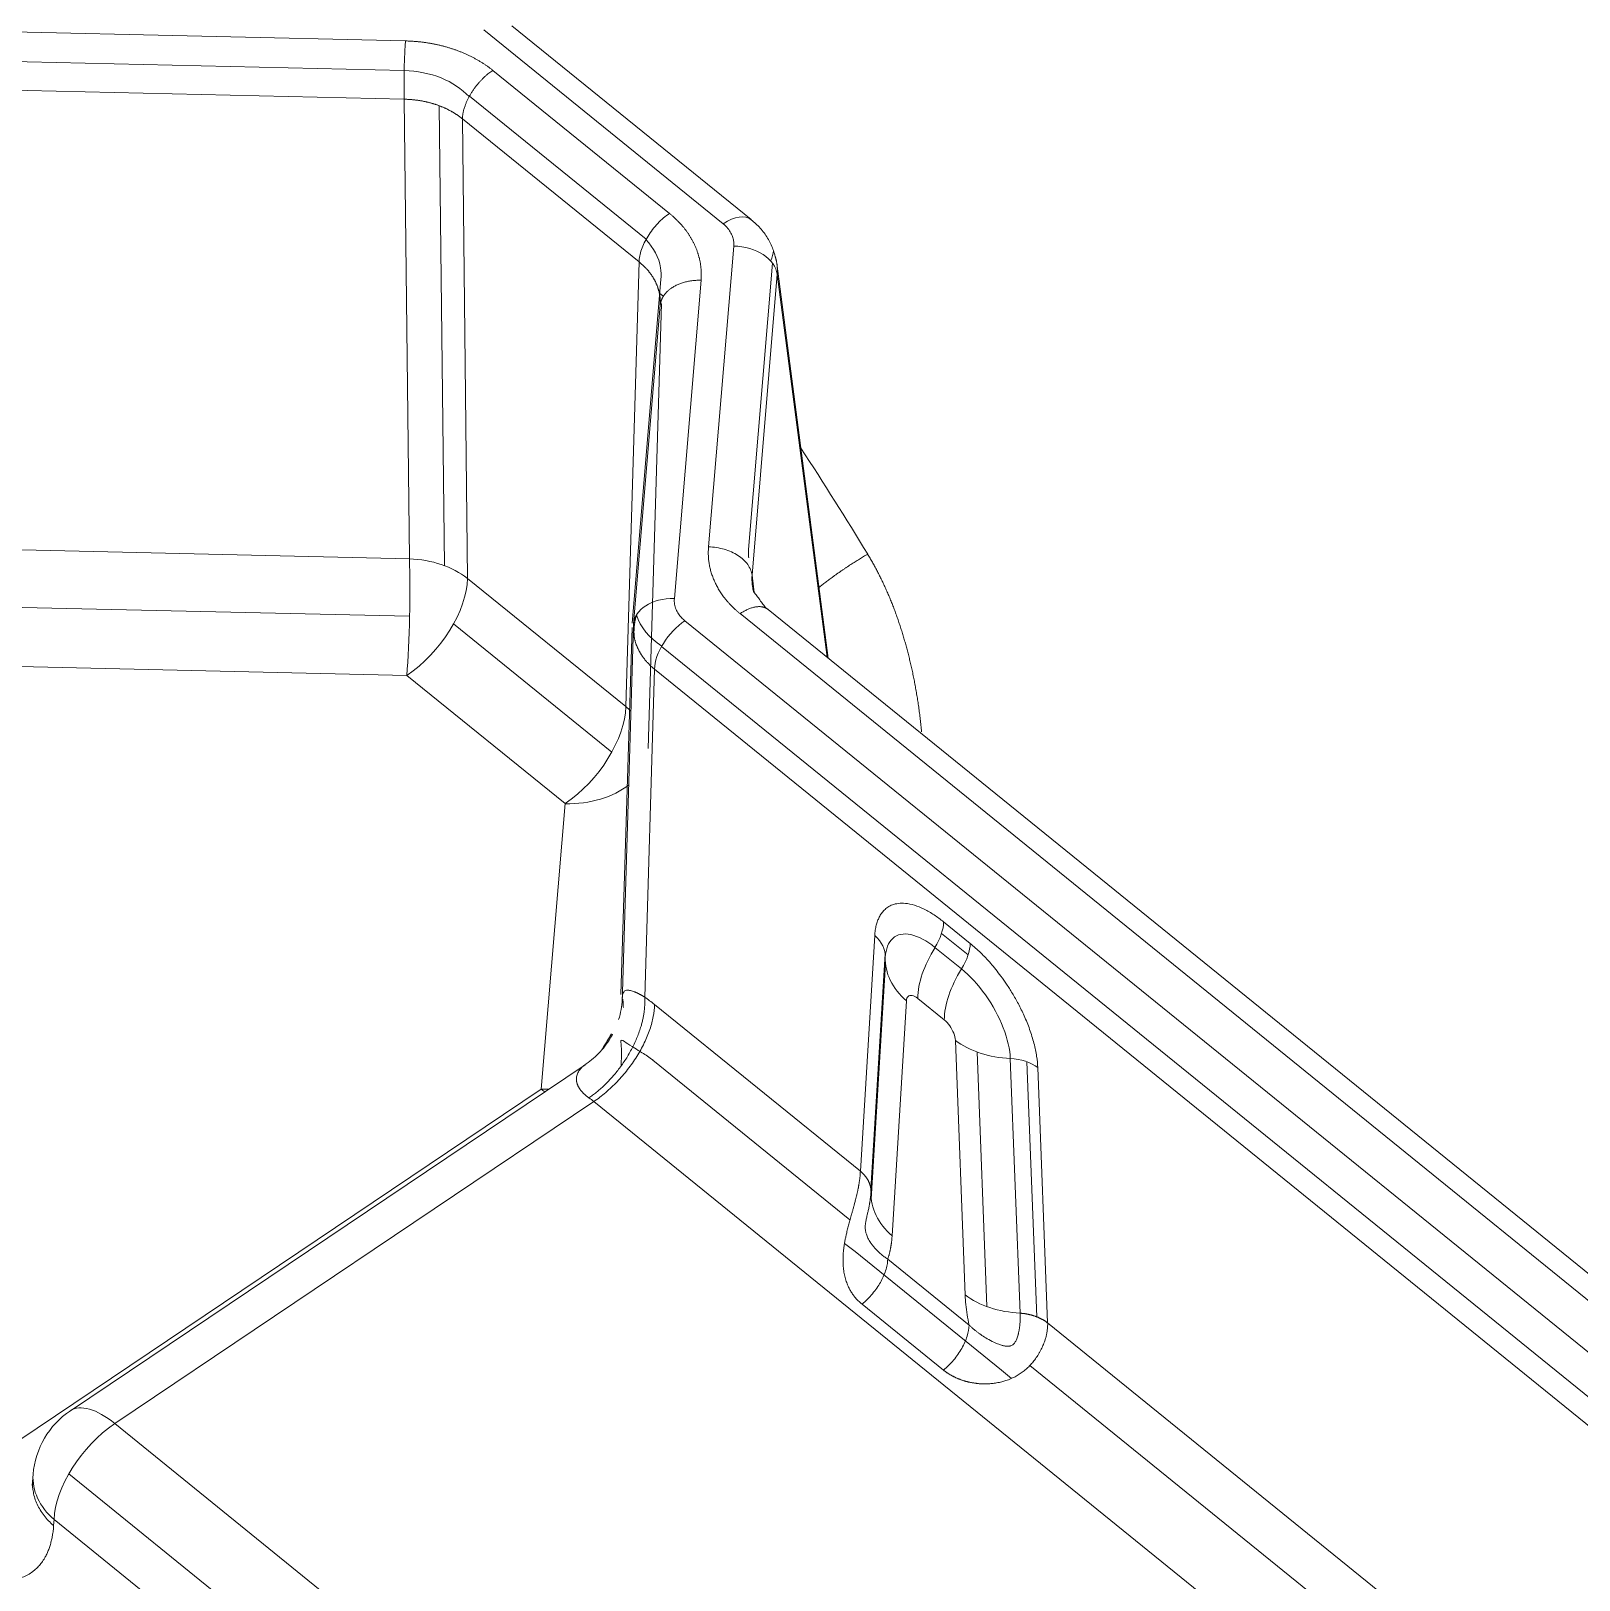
# Model space of a CAD drawing. Header units: millimetres. Extents: x 409 to 2276, y 1039 to 1674.
# Drawn here: x 2023.26 to 2041.54, y 1477.52 to 1495.81 of the extents above; entities that cross this region are included whole.
import ezdxf

# ---------------------------------------------------------------- set-up
doc = ezdxf.new("R2010")
doc.units = ezdxf.units.MM
doc.layers.add('粗实线层', color=7, linetype='Continuous', lineweight=35)

msp = doc.modelspace()

# ---------------------------------------------------------------- linework, layer by layer
at = {"layer": '粗实线层', "lineweight": 20}
for p, q in [((2031.768, 1493.581), (2028.941, 1495.87)), ((2027.686, 1495.69), (2022.586, 1495.808)), ((2031.437, 1493.531), (2028.61, 1495.821)), ((2022.57, 1495.459), (2027.67, 1495.341)), ((2030.803, 1493.654), (2028.716, 1495.343)), ((2027.671, 1495.002), (2022.571, 1495.12)), ((2027.671, 1495.002), (2027.731, 1489.577)), ((2028.441, 1495.04), (2030.527, 1493.35)), ((2028.145, 1489.496), (2028.085, 1494.925)), ((2028.358, 1494.771), (2028.418, 1489.346)), ((2030.444, 1493.081), (2028.358, 1494.771)), ((2031.264, 1489.718), (2031.561, 1493.268)), ((2030.444, 1493.081), (2030.286, 1487.833)), ((2032.018, 1493.068), (2031.735, 1489.686)), ((2032.678, 1488.404), (2032.07, 1493.063)), ((2030.701, 1492.874), (2030.362, 1488.817)), ((2030.86, 1489.109), (2031.175, 1492.865)), ((2031.777, 1489.385), (2032.075, 1492.936)), ((2032.075, 1492.936), (2032.664, 1488.415)), ((2030.693, 1492.572), (2030.379, 1488.811)), ((2030.71, 1492.591), (2030.552, 1487.338)), ((2023.156, 1489.683), (2027.731, 1489.577)), ((2028.418, 1489.346), (2030.286, 1487.833)), ((2031.777, 1489.385), (2031.804, 1489.179)), ((2027.734, 1488.899), (2023.159, 1489.004)), ((2095.884, 1436.908), (2031.636, 1488.93)), ((2096.215, 1436.958), (2031.966, 1488.981)), ((2030.12, 1487.295), (2028.252, 1488.808)), ((2030.361, 1488.768), (2030.23, 1484.435)), ((2030.377, 1488.782), (2030.243, 1484.334)), ((2095.71, 1436.437), (2030.985, 1488.846)), ((2030.709, 1488.542), (2095.435, 1436.134)), ((2023.125, 1488.306), (2027.701, 1488.201)), ((2027.701, 1488.201), (2029.57, 1486.688)), ((2030.626, 1488.273), (2030.51, 1484.404)), ((2095.352, 1435.865), (2030.626, 1488.273)), ((2029.57, 1486.688), (2029.287, 1483.317)), ((2034.352, 1485.038), (2034.039, 1485.292)), ((2033.226, 1485.131), (2033.056, 1482.348)), ((2034.015, 1485.156), (2034.328, 1484.902)), ((2033.18, 1482.138), (2033.349, 1484.914)), ((2034.25, 1484.737), (2033.937, 1484.991)), ((2033.35, 1484.874), (2033.182, 1482.099)), ((2033.185, 1482.019), (2033.353, 1484.795)), ((2033.431, 1481.586), (2033.6, 1484.361)), ((2034.047, 1484.135), (2033.733, 1484.389)), ((2033.056, 1482.348), (2030.626, 1484.316)), ((2034.178, 1483.893), (2034.294, 1480.887)), ((2032.932, 1481.776), (2030.607, 1483.659)), ((2034.435, 1483.756), (2034.551, 1480.75)), ((2034.943, 1480.673), (2034.827, 1483.679)), ((2035.023, 1483.64), (2035.139, 1480.63)), ((2029.806, 1483.606), (2023.729, 1479.522)), ((2035.267, 1480.558), (2035.151, 1483.572)), ((2029.287, 1483.317), (2022.889, 1479.017)), ((2024.254, 1479.369), (2029.909, 1483.171)), ((2057.709, 1460.662), (2029.909, 1483.171)), ((2032.996, 1481.402), (2032.87, 1481.495)), ((2032.996, 1481.402), (2034.724, 1480.002)), ((2033.379, 1481.311), (2034.34, 1480.533)), ((2033.076, 1480.78), (2034.037, 1480.001)), ((2090.639, 1435.724), (2035.267, 1480.558)), ((2034.839, 1479.902), (2034.724, 1480.002)), ((2090.513, 1435.153), (2035.057, 1480.055)), ((2024.254, 1479.369), (2035.323, 1470.406)), ((2023.29, 1478.771), (2023.279, 1478.638)), ((2035.557, 1469.182), (2023.71, 1478.775)), ((2023.531, 1478.165), (2023.537, 1478.237)), ((2023.537, 1478.237), (2034.607, 1469.274))]:
    msp.add_line(p, q, dxfattribs=at)
for centre, radius, start, end in [((2032.619, 1493.841), 21.5, 4.7353, 123.9045), ((2024.286, 1478.692), 1, 123.9045, 175.4721)]:
    msp.add_arc(centre, radius, start, end, dxfattribs=at)
for centre, major_axis, ratio, start_param, end_param in [((2032.619, 1493.841), (11.993, -17.844), 0.431052, 0.751861, 2.190613), ((2027.605, 1494.605), (-0.999, -0.051), 0.735136, 3.691958, 4.610225), ((2031.453, 1493.192), (-0.315, -0.389), 0.524149, 3.141616, 4.181673), ((2029.703, 1492.906), (-1, -0.05), 0.733501, 3.220583, 3.713859), ((2031.577, 1492.93), (-0.498, 0.042), 0.675429, 3.283342, 4.801778), ((2031.035, 1493.272), (-1, -0.05), 0.733501, 2.835087, 2.998711), ((2029.703, 1492.906), (-1, -0.05), 0.733501, 3.0304, 3.220583), ((2025.055, 1488.387), (11.091, -15.379), 0.392021, 1.373297, 1.452123), ((2032.735, 1489.677), (-1, -0.05), 0.733501, 6.204031, 6.274698), ((2027.668, 1488.879), (0.023, 1), 0.06583, 3.96885, 5.487286), ((2027.668, 1488.879), (1, 0.011), 0.699388, 0.715562, 1.499825), ((2032.735, 1489.677), (-1, -0.05), 0.733501, 6.274697, 6.333061), ((2027.668, 1488.879), (0.629, 0.777), 0.524149, 4.181673, 5.700109), ((2030.877, 1488.77), (-0.498, 0.042), 0.675429, 4.801778, 6.320214), ((2031.387, 1489.105), (-1, -0.05), 0.733501, 0.193812, 0.794117), ((2031.001, 1488.507), (-0.315, -0.389), 0.524149, 4.181673, 5.700109), ((2029.537, 1487.365), (0.629, 0.777), 0.524149, 4.181673, 5.700109), ((2029.537, 1487.365), (1, -0.03), 0.722108, 0.648913, 0.74479), ((2029.537, 1487.365), (0.997, -0.083), 0.675429, 4.801778, 5.671462), ((2033.664, 1485.058), (-0.315, -0.389), 0.524223, 1.811429, 2.558477), ((2032.851, 1484.897), (0.499, -0.03), 0.737338, 0.020261, 0.767208), ((2034.483, 1484.856), (0.629, 0.777), 0.524164, 1.811436, 2.558485), ((2033.978, 1484.805), (-0.315, -0.389), 0.524157, 1.811468, 2.558452), ((2034.349, 1484.828), (-0.998, 0.061), 0.737408, 0.020272, 0.767319), ((2034.796, 1484.602), (0.629, 0.777), 0.524149, 1.811467, 2.558516), ((2034.927, 1484.36), (0.999, 0.039), 0.682549, 3.838164, 4.585211), ((2030.614, 1482.944), (0.528, -0.85), 0.46909, 2.226432, 2.424086), ((2034.776, 1483.338), (-0.5, -0.019), 0.682524, 3.838139, 4.585185), ((2029.255, 1483.995), (0.997, -0.083), 0.675429, 4.801778, 4.891674), ((2029.255, 1483.995), (0.558, -0.83), 0.431052, 5.332205, 5.394224), ((2034.18, 1482.053), (-0.998, 0.061), 0.737338, 0.020227, 0.767208), ((2035.043, 1481.355), (0.999, 0.039), 0.682525, 3.83814, 4.585122), ((2024.286, 1478.692), (-0.558, 0.83), 0.431052, 5.332205, 6.283175), ((2024.286, 1478.692), (0.629, 0.777), 0.524149, 1.04008, 2.541063), ((2024.286, 1478.692), (-0.997, 0.079), 0.72903, 6.283182, 7.062887)]:
    msp.add_ellipse(centre, major_axis=major_axis, ratio=ratio, start_param=start_param, end_param=end_param, dxfattribs=at)
for points, degree, knots in [([(2027.671, 1495.002), (2027.67, 1495.025), (2027.669, 1495.049), (2027.668, 1495.102), (2027.668, 1495.13), (2027.668, 1495.189), (2027.668, 1495.219), (2027.668, 1495.281), (2027.669, 1495.312), (2027.67, 1495.376), (2027.672, 1495.439), (2027.675, 1495.5), (2027.678, 1495.559), (2027.679, 1495.588), (2027.683, 1495.642), (2027.684, 1495.667), (2027.686, 1495.69)], 3, [0, 0, 0, 0, 0.125, 0.125, 0.25, 0.25, 0.375, 0.375, 0.5, 0.5, 0.625, 0.75, 0.75, 0.875, 0.875, 1, 1, 1, 1]), ([(2028.716, 1495.343), (2028.711, 1495.347), (2028.702, 1495.354), (2028.689, 1495.365), (2028.675, 1495.375), (2028.661, 1495.386), (2028.646, 1495.396), (2028.632, 1495.406), (2028.617, 1495.416), (2028.602, 1495.426), (2028.587, 1495.435), (2028.572, 1495.445), (2028.556, 1495.454), (2028.541, 1495.463), (2028.525, 1495.472), (2028.509, 1495.481), (2028.493, 1495.49), (2028.477, 1495.498), (2028.46, 1495.507), (2028.443, 1495.515), (2028.427, 1495.523), (2028.41, 1495.531), (2028.393, 1495.538), (2028.375, 1495.546), (2028.358, 1495.553), (2028.34, 1495.56), (2028.323, 1495.567), (2028.305, 1495.574), (2028.287, 1495.581), (2028.269, 1495.587), (2028.251, 1495.593), (2028.233, 1495.599), (2028.214, 1495.605), (2028.196, 1495.611), (2028.177, 1495.616), (2028.158, 1495.622), (2028.14, 1495.627), (2028.121, 1495.632), (2028.102, 1495.636), (2028.082, 1495.641), (2028.063, 1495.645), (2028.044, 1495.649), (2028.025, 1495.653), (2028.005, 1495.657), (2027.986, 1495.661), (2027.966, 1495.664), (2027.946, 1495.667), (2027.927, 1495.67), (2027.907, 1495.673), (2027.887, 1495.675), (2027.867, 1495.678), (2027.847, 1495.68), (2027.827, 1495.682), (2027.807, 1495.684), (2027.787, 1495.685), (2027.767, 1495.687), (2027.747, 1495.688), (2027.727, 1495.689), (2027.707, 1495.69), (2027.693, 1495.69), (2027.686, 1495.69)], 3, [0, 0, 0, 0, 0.01726, 0.03452, 0.051778, 0.069035, 0.086291, 0.103545, 0.120799, 0.138051, 0.155303, 0.172554, 0.189803, 0.207052, 0.2243, 0.241547, 0.258794, 0.27604, 0.293286, 0.310532, 0.327779, 0.345025, 0.362271, 0.379517, 0.396764, 0.41401, 0.431256, 0.448503, 0.465749, 0.482995, 0.500241, 0.517486, 0.534731, 0.551975, 0.569219, 0.586461, 0.603703, 0.620944, 0.638184, 0.655423, 0.67266, 0.689897, 0.707132, 0.724366, 0.741598, 0.758829, 0.77606, 0.793289, 0.810517, 0.827745, 0.844971, 0.862198, 0.879424, 0.896649, 0.913875, 0.9311, 0.948325, 0.96555, 0.982775, 1, 1, 1, 1]), ([(2028.358, 1494.771), (2028.354, 1494.773), (2028.348, 1494.779), (2028.338, 1494.787), (2028.327, 1494.794), (2028.317, 1494.802), (2028.307, 1494.81), (2028.296, 1494.817), (2028.285, 1494.824), (2028.274, 1494.831), (2028.263, 1494.838), (2028.252, 1494.845), (2028.24, 1494.852), (2028.229, 1494.859), (2028.217, 1494.865), (2028.205, 1494.871), (2028.193, 1494.878), (2028.181, 1494.884), (2028.169, 1494.89), (2028.157, 1494.895), (2028.144, 1494.901), (2028.132, 1494.907), (2028.119, 1494.912), (2028.106, 1494.917), (2028.094, 1494.922), (2028.081, 1494.927), (2028.068, 1494.932), (2028.054, 1494.937), (2028.041, 1494.941), (2028.028, 1494.945), (2028.014, 1494.95), (2028.001, 1494.954), (2027.987, 1494.957), (2027.973, 1494.961), (2027.959, 1494.965), (2027.946, 1494.968), (2027.932, 1494.971), (2027.918, 1494.974), (2027.903, 1494.977), (2027.889, 1494.98), (2027.875, 1494.983), (2027.861, 1494.985), (2027.846, 1494.987), (2027.832, 1494.99), (2027.818, 1494.992), (2027.803, 1494.993), (2027.789, 1494.995), (2027.774, 1494.996), (2027.759, 1494.998), (2027.745, 1494.999), (2027.73, 1495), (2027.715, 1495.001), (2027.701, 1495.001), (2027.686, 1495.002), (2027.676, 1495.002), (2027.671, 1495.002)], 3, [0, 0, 0, 0, 0.01888, 0.03776, 0.056638, 0.075516, 0.094392, 0.113268, 0.132143, 0.151017, 0.169891, 0.188764, 0.207636, 0.226507, 0.245378, 0.264248, 0.283117, 0.301986, 0.320855, 0.339722, 0.35859, 0.377457, 0.396323, 0.415189, 0.434055, 0.452921, 0.471786, 0.490651, 0.509515, 0.52838, 0.547244, 0.566108, 0.584972, 0.603835, 0.622699, 0.641563, 0.660426, 0.67929, 0.698154, 0.717017, 0.735881, 0.754745, 0.773609, 0.792473, 0.811338, 0.830203, 0.849068, 0.867933, 0.886798, 0.905664, 0.924531, 0.943397, 0.962264, 0.981132, 1, 1, 1, 1]), ([(2030.444, 1493.081), (2030.444, 1493.104), (2030.447, 1493.127), (2030.456, 1493.177), (2030.463, 1493.202), (2030.481, 1493.254), (2030.492, 1493.281), (2030.518, 1493.334), (2030.533, 1493.361), (2030.566, 1493.414), (2030.584, 1493.44), (2030.623, 1493.49), (2030.643, 1493.514), (2030.687, 1493.559), (2030.709, 1493.581), (2030.755, 1493.62), (2030.779, 1493.638), (2030.803, 1493.654)], 3, [0, 0, 0, 0, 0.125, 0.125, 0.25, 0.25, 0.375, 0.375, 0.5, 0.5, 0.625, 0.625, 0.75, 0.75, 0.875, 0.875, 1, 1, 1, 1]), ([(2031.175, 1492.865), (2031.175, 1492.87), (2031.176, 1492.88), (2031.177, 1492.895), (2031.178, 1492.91), (2031.178, 1492.925), (2031.178, 1492.94), (2031.178, 1492.955), (2031.177, 1492.97), (2031.176, 1492.985), (2031.175, 1493), (2031.174, 1493.014), (2031.172, 1493.029), (2031.17, 1493.044), (2031.168, 1493.059), (2031.166, 1493.074), (2031.163, 1493.088), (2031.16, 1493.103), (2031.157, 1493.118), (2031.153, 1493.132), (2031.149, 1493.147), (2031.145, 1493.161), (2031.141, 1493.176), (2031.136, 1493.19), (2031.131, 1493.205), (2031.126, 1493.219), (2031.121, 1493.233), (2031.115, 1493.247), (2031.109, 1493.261), (2031.103, 1493.275), (2031.096, 1493.289), (2031.09, 1493.303), (2031.083, 1493.317), (2031.075, 1493.331), (2031.068, 1493.345), (2031.06, 1493.358), (2031.052, 1493.372), (2031.044, 1493.385), (2031.035, 1493.399), (2031.027, 1493.412), (2031.018, 1493.425), (2031.009, 1493.438), (2030.999, 1493.451), (2030.989, 1493.464), (2030.979, 1493.477), (2030.969, 1493.489), (2030.959, 1493.502), (2030.948, 1493.514), (2030.937, 1493.527), (2030.926, 1493.539), (2030.915, 1493.551), (2030.903, 1493.563), (2030.891, 1493.575), (2030.879, 1493.586), (2030.867, 1493.598), (2030.855, 1493.609), (2030.842, 1493.621), (2030.829, 1493.632), (2030.816, 1493.643), (2030.807, 1493.65), (2030.803, 1493.654)], 3, [0, 0, 0, 0, 0.01726, 0.03452, 0.051778, 0.069035, 0.086291, 0.103545, 0.120799, 0.138051, 0.155303, 0.172554, 0.189803, 0.207052, 0.2243, 0.241547, 0.258794, 0.27604, 0.293286, 0.310532, 0.327779, 0.345025, 0.362271, 0.379517, 0.396764, 0.41401, 0.431257, 0.448503, 0.465749, 0.482995, 0.500241, 0.517486, 0.534731, 0.551975, 0.569219, 0.586461, 0.603703, 0.620944, 0.638184, 0.655423, 0.67266, 0.689897, 0.707132, 0.724366, 0.741598, 0.758829, 0.77606, 0.793289, 0.810517, 0.827745, 0.844971, 0.862198, 0.879424, 0.896649, 0.913875, 0.9311, 0.948325, 0.96555, 0.982775, 1, 1, 1, 1]), ([(2032.056, 1493.128), (2032.045, 1493.176), (2032.015, 1493.267), (2031.945, 1493.396), (2031.852, 1493.51), (2031.778, 1493.573), (2031.738, 1493.6)], 3, [0, 0, 0, 0, 0.252254, 0.504766, 0.754944, 1, 1, 1, 1]), ([(2032.072, 1493.051), (2032.072, 1493.053), (2032.071, 1493.058), (2032.07, 1493.067), (2032.068, 1493.078), (2032.066, 1493.089), (2032.064, 1493.099), (2032.061, 1493.11), (2032.058, 1493.121), (2032.055, 1493.131), (2032.053, 1493.14), (2032.051, 1493.145), (2032.051, 1493.147)], 3, [0, 0, 0, 0, 0.051089, 0.163091, 0.275095, 0.387101, 0.499109, 0.611119, 0.723131, 0.835144, 0.94716, 1, 1, 1, 1]), ([(2030.682, 1492.716), (2030.682, 1492.717), (2030.681, 1492.722), (2030.679, 1492.73), (2030.676, 1492.741), (2030.673, 1492.751), (2030.67, 1492.762), (2030.667, 1492.772), (2030.663, 1492.783), (2030.66, 1492.793), (2030.656, 1492.804), (2030.652, 1492.814), (2030.647, 1492.824), (2030.643, 1492.835), (2030.638, 1492.845), (2030.633, 1492.855), (2030.628, 1492.865), (2030.622, 1492.875), (2030.616, 1492.885), (2030.611, 1492.895), (2030.605, 1492.905), (2030.598, 1492.914), (2030.592, 1492.924), (2030.585, 1492.933), (2030.578, 1492.943), (2030.571, 1492.952), (2030.564, 1492.961), (2030.557, 1492.971), (2030.549, 1492.98), (2030.542, 1492.989), (2030.534, 1492.998), (2030.525, 1493.007), (2030.517, 1493.015), (2030.509, 1493.024), (2030.5, 1493.032), (2030.491, 1493.041), (2030.482, 1493.049), (2030.473, 1493.057), (2030.463, 1493.065), (2030.454, 1493.073), (2030.447, 1493.079), (2030.444, 1493.081)], 3, [0, 0, 0, 0, 0.006726, 0.03287, 0.059014, 0.085156, 0.111298, 0.137439, 0.16358, 0.18972, 0.215859, 0.241999, 0.268137, 0.294275, 0.320413, 0.346551, 0.372688, 0.398825, 0.424962, 0.451099, 0.477235, 0.503372, 0.529508, 0.555644, 0.581781, 0.607917, 0.634054, 0.660191, 0.686328, 0.712465, 0.738602, 0.76474, 0.790878, 0.817017, 0.843155, 0.869295, 0.895435, 0.921575, 0.947716, 0.973858, 1, 1, 1, 1]), ([(2032.075, 1492.936), (2032.075, 1492.939), (2032.075, 1492.947), (2032.076, 1492.958), (2032.076, 1492.969), (2032.076, 1492.98), (2032.076, 1492.991), (2032.076, 1493.002), (2032.076, 1493.013), (2032.075, 1493.023), (2032.074, 1493.034), (2032.073, 1493.044), (2032.072, 1493.049), (2032.072, 1493.051)], 3, [0, 0, 0, 0, 0.094837, 0.189674, 0.284513, 0.379353, 0.474194, 0.569036, 0.66388, 0.758725, 0.853571, 0.948418, 1, 1, 1, 1]), ([(2030.692, 1492.556), (2030.693, 1492.559), (2030.693, 1492.567), (2030.694, 1492.578), (2030.694, 1492.589), (2030.694, 1492.6), (2030.694, 1492.611), (2030.694, 1492.622), (2030.694, 1492.632), (2030.693, 1492.643), (2030.692, 1492.654), (2030.691, 1492.665), (2030.689, 1492.676), (2030.688, 1492.687), (2030.686, 1492.698), (2030.684, 1492.708), (2030.683, 1492.714), (2030.682, 1492.716)], 3, [0, 0, 0, 0, 0.067851, 0.135698, 0.203542, 0.271383, 0.339221, 0.407055, 0.474887, 0.542715, 0.610541, 0.678365, 0.746185, 0.814003, 0.881819, 0.949633, 1, 1, 1, 1]), ([(2031.636, 1488.93), (2031.439, 1489.089), (2031.342, 1489.296), (2031.245, 1489.501), (2031.264, 1489.718)], 2, [0, 0, 0, 0.5, 0.5, 1, 1, 1]), ([(2031.264, 1489.718), (2031.295, 1489.717), (2031.327, 1489.715), (2031.389, 1489.705), (2031.42, 1489.698), (2031.479, 1489.681), (2031.537, 1489.66), (2031.588, 1489.632), (2031.635, 1489.602), (2031.657, 1489.585), (2031.695, 1489.549), (2031.712, 1489.53), (2031.74, 1489.491), (2031.752, 1489.47), (2031.769, 1489.428), (2031.775, 1489.407), (2031.777, 1489.385)], 3, [0, 0, 0, 0, 0.125, 0.125, 0.25, 0.25, 0.375, 0.5, 0.5, 0.625, 0.625, 0.75, 0.75, 0.875, 0.875, 1, 1, 1, 1]), ([(2033.78, 1487.535), (2033.78, 1487.536), (2033.779, 1487.549), (2033.776, 1487.574), (2033.772, 1487.611), (2033.768, 1487.648), (2033.764, 1487.684), (2033.759, 1487.72), (2033.755, 1487.756), (2033.75, 1487.792), (2033.745, 1487.827), (2033.74, 1487.862), (2033.735, 1487.897), (2033.729, 1487.931), (2033.724, 1487.966), (2033.718, 1488), (2033.712, 1488.033), (2033.706, 1488.067), (2033.7, 1488.1), (2033.694, 1488.133), (2033.687, 1488.166), (2033.681, 1488.198), (2033.674, 1488.23), (2033.667, 1488.262), (2033.66, 1488.294), (2033.653, 1488.325), (2033.646, 1488.356), (2033.638, 1488.387), (2033.631, 1488.417), (2033.623, 1488.447), (2033.615, 1488.477), (2033.608, 1488.507), (2033.6, 1488.536), (2033.589, 1488.576), (2033.575, 1488.625), (2033.558, 1488.683), (2033.54, 1488.741), (2033.521, 1488.799), (2033.502, 1488.856), (2033.482, 1488.912), (2033.462, 1488.968), (2033.441, 1489.023), (2033.419, 1489.077), (2033.397, 1489.131), (2033.374, 1489.184), (2033.351, 1489.237), (2033.327, 1489.289), (2033.302, 1489.34), (2033.277, 1489.39), (2033.252, 1489.44), (2033.225, 1489.489), (2033.198, 1489.538), (2033.171, 1489.586), (2033.152, 1489.617), (2033.143, 1489.633)], 3, [0, 0, 0, 0, 0.001268, 0.018377, 0.03537, 0.052248, 0.069011, 0.085659, 0.102193, 0.118612, 0.134916, 0.151105, 0.167181, 0.183142, 0.198989, 0.214722, 0.230341, 0.245846, 0.261237, 0.276513, 0.291675, 0.306722, 0.321655, 0.336473, 0.351176, 0.365765, 0.38024, 0.3946, 0.408845, 0.422977, 0.436994, 0.450898, 0.464688, 0.478364, 0.506185, 0.53382, 0.561268, 0.588529, 0.615604, 0.642494, 0.669201, 0.695728, 0.722074, 0.74824, 0.774223, 0.800023, 0.825641, 0.851078, 0.876336, 0.901419, 0.926328, 0.951061, 0.975619, 1, 1, 1, 1]), ([(2031.8, 1489.179), (2031.794, 1489.198), (2031.786, 1489.228), (2031.781, 1489.259), (2031.78, 1489.272)], 3, [0, 0, 0, 0, 0.599799, 1, 1, 1, 1]), ([(2030.626, 1488.273), (2030.623, 1488.276), (2030.616, 1488.281), (2030.607, 1488.289), (2030.597, 1488.298), (2030.588, 1488.306), (2030.579, 1488.315), (2030.57, 1488.323), (2030.562, 1488.332), (2030.553, 1488.341), (2030.545, 1488.35), (2030.537, 1488.359), (2030.529, 1488.368), (2030.521, 1488.377), (2030.513, 1488.386), (2030.506, 1488.395), (2030.499, 1488.405), (2030.492, 1488.414), (2030.485, 1488.424), (2030.478, 1488.433), (2030.472, 1488.443), (2030.466, 1488.453), (2030.46, 1488.463), (2030.454, 1488.473), (2030.448, 1488.482), (2030.443, 1488.493), (2030.438, 1488.503), (2030.433, 1488.513), (2030.428, 1488.523), (2030.423, 1488.533), (2030.419, 1488.543), (2030.415, 1488.554), (2030.411, 1488.564), (2030.407, 1488.574), (2030.403, 1488.585), (2030.4, 1488.595), (2030.397, 1488.606), (2030.394, 1488.617), (2030.391, 1488.627), (2030.389, 1488.638), (2030.386, 1488.648), (2030.384, 1488.659), (2030.383, 1488.67), (2030.381, 1488.68), (2030.38, 1488.691), (2030.378, 1488.702), (2030.378, 1488.713), (2030.377, 1488.723), (2030.376, 1488.734), (2030.376, 1488.745), (2030.376, 1488.756), (2030.376, 1488.767), (2030.376, 1488.777), (2030.377, 1488.788), (2030.378, 1488.795), (2030.378, 1488.799)], 3, [0, 0, 0, 0, 0.018872, 0.037743, 0.056615, 0.075486, 0.094357, 0.113228, 0.132098, 0.150969, 0.169839, 0.188709, 0.207579, 0.226449, 0.245318, 0.264188, 0.283057, 0.301926, 0.320795, 0.339664, 0.358532, 0.377401, 0.396269, 0.415137, 0.434005, 0.452873, 0.471741, 0.490609, 0.509476, 0.528344, 0.547211, 0.566078, 0.584945, 0.603812, 0.622679, 0.641546, 0.660413, 0.679279, 0.698146, 0.717012, 0.735879, 0.754745, 0.773611, 0.792477, 0.811343, 0.830209, 0.849075, 0.867941, 0.886807, 0.905672, 0.924538, 0.943403, 0.962269, 0.981135, 1, 1, 1, 1]), ([(2033.937, 1484.991), (2033.84, 1485.07), (2033.64, 1485.176), (2033.419, 1485.13), (2033.356, 1484.972), (2033.35, 1484.874)], 3, [0, 0, 0, 0, 0.333545, 0.670771, 1, 1, 1, 1]), ([(2034.827, 1483.679), (2034.823, 1483.785), (2034.764, 1484.041), (2034.547, 1484.442), (2034.348, 1484.658), (2034.25, 1484.737)], 3, [0, 0, 0, 0, 0.329402, 0.666314, 1, 1, 1, 1]), ([(2030.245, 1484.376), (2030.243, 1484.336), (2030.238, 1484.296), (2030.224, 1484.217), (2030.214, 1484.178), (2030.202, 1484.139), (2030.202, 1484.139), (2030.202, 1484.139)], 3, [0, 0, 0, 0, 0.5, 0.5, 0.999999, 0.999999, 1, 1, 1, 1]), ([(2030.51, 1484.404), (2030.507, 1484.405), (2030.503, 1484.408), (2030.496, 1484.412), (2030.489, 1484.416), (2030.483, 1484.42), (2030.476, 1484.424), (2030.469, 1484.428), (2030.463, 1484.431), (2030.456, 1484.435), (2030.449, 1484.438), (2030.443, 1484.442), (2030.437, 1484.445), (2030.43, 1484.448), (2030.424, 1484.451), (2030.418, 1484.454), (2030.411, 1484.457), (2030.405, 1484.46), (2030.399, 1484.462), (2030.393, 1484.465), (2030.381, 1484.47), (2030.363, 1484.476), (2030.341, 1484.482), (2030.32, 1484.486), (2030.301, 1484.486), (2030.284, 1484.482), (2030.267, 1484.472), (2030.258, 1484.459), (2030.252, 1484.446), (2030.249, 1484.437), (2030.247, 1484.426), (2030.246, 1484.415), (2030.245, 1484.403), (2030.245, 1484.39), (2030.245, 1484.381), (2030.245, 1484.376)], 3, [0, 0, 0, 0, 0.009138, 0.018402, 0.027792, 0.037313, 0.046966, 0.056753, 0.066678, 0.076742, 0.086951, 0.097305, 0.107809, 0.118467, 0.129282, 0.140253, 0.151382, 0.162668, 0.174112, 0.185715, 0.197479, 0.248123, 0.303429, 0.363647, 0.429122, 0.499263, 0.589477, 0.700722, 0.742467, 0.784539, 0.82695, 0.869705, 0.912803, 0.956239, 1, 1, 1, 1]), ([(2030.245, 1484.376), (2030.247, 1484.379), (2030.251, 1484.378), (2030.255, 1484.355), (2030.257, 1484.318), (2030.257, 1484.289), (2030.258, 1484.281)], 3, [0, 0, 0, 0, 0.297627, 0.595254, 0.892882, 1, 1, 1, 1]), ([(2030.626, 1484.316), (2030.626, 1484.271), (2030.621, 1484.224), (2030.602, 1484.125), (2030.588, 1484.074), (2030.552, 1483.969), (2030.53, 1483.916), (2030.479, 1483.809), (2030.449, 1483.756), (2030.383, 1483.651), (2030.347, 1483.599), (2030.269, 1483.499), (2030.228, 1483.451), (2030.141, 1483.36), (2030.096, 1483.317), (2030.004, 1483.238), (2029.957, 1483.202), (2029.909, 1483.171)], 3, [0, 0, 0, 0, 0.125, 0.125, 0.25, 0.25, 0.375, 0.375, 0.5, 0.5, 0.625, 0.625, 0.75, 0.75, 0.875, 0.875, 1, 1, 1, 1]), ([(2030.13, 1483.966), (2030.122, 1483.951), (2030.114, 1483.936), (2030.065, 1483.854), (2030.017, 1483.792), (2029.912, 1483.685), (2029.856, 1483.639), (2029.798, 1483.6)], 3, [0, 0, 0, 0, 0.098311, 0.098311, 0.549156, 0.549156, 1, 1, 1, 1]), ([(2030.478, 1483.747), (2030.446, 1483.766), (2030.417, 1483.784), (2030.349, 1483.828), (2030.316, 1483.85), (2030.258, 1483.888), (2030.24, 1483.899), (2030.226, 1483.888), (2030.23, 1483.866), (2030.235, 1483.791), (2030.237, 1483.751), (2030.235, 1483.67), (2030.233, 1483.632), (2030.231, 1483.591)], 3, [0, 0, 0, 0, 0.100046, 0.100046, 0.268703, 0.268703, 0.509052, 0.509052, 0.753295, 0.753295, 0.901119, 0.901119, 1, 1, 1, 1]), ([(2029.851, 1483.215), (2029.849, 1483.216), (2029.844, 1483.22), (2029.838, 1483.224), (2029.831, 1483.229), (2029.825, 1483.234), (2029.819, 1483.239), (2029.813, 1483.244), (2029.807, 1483.249), (2029.802, 1483.254), (2029.796, 1483.259), (2029.791, 1483.264), (2029.786, 1483.269), (2029.781, 1483.275), (2029.776, 1483.28), (2029.771, 1483.285), (2029.766, 1483.29), (2029.762, 1483.295), (2029.758, 1483.301), (2029.753, 1483.306), (2029.749, 1483.311), (2029.746, 1483.316), (2029.742, 1483.322), (2029.739, 1483.327), (2029.735, 1483.332), (2029.732, 1483.338), (2029.729, 1483.343), (2029.726, 1483.349), (2029.723, 1483.354), (2029.721, 1483.359), (2029.719, 1483.365), (2029.716, 1483.37), (2029.714, 1483.376), (2029.713, 1483.381), (2029.711, 1483.386), (2029.709, 1483.392), (2029.708, 1483.397), (2029.707, 1483.403), (2029.706, 1483.408), (2029.705, 1483.414), (2029.705, 1483.419), (2029.704, 1483.431), (2029.704, 1483.45), (2029.708, 1483.474), (2029.715, 1483.499), (2029.724, 1483.518), (2029.732, 1483.532), (2029.739, 1483.542), (2029.746, 1483.551), (2029.754, 1483.561), (2029.764, 1483.571), (2029.774, 1483.581), (2029.785, 1483.591), (2029.794, 1483.597), (2029.798, 1483.6)], 3, [0, 0, 0, 0, 0.009878, 0.01978, 0.029712, 0.039675, 0.049674, 0.059712, 0.069794, 0.079922, 0.0901, 0.100331, 0.110619, 0.120967, 0.131378, 0.141856, 0.152403, 0.163023, 0.173718, 0.184492, 0.195347, 0.206287, 0.217314, 0.22843, 0.239639, 0.250943, 0.262344, 0.273844, 0.285447, 0.297154, 0.308968, 0.320891, 0.332925, 0.345072, 0.357334, 0.369713, 0.382211, 0.394829, 0.407571, 0.420436, 0.433427, 0.446546, 0.507233, 0.57218, 0.64148, 0.715214, 0.744342, 0.775314, 0.808133, 0.8428, 0.879319, 0.91769, 0.957917, 1, 1, 1, 1]), ([(2033.056, 1482.348), (2033.056, 1482.344), (2033.056, 1482.337), (2033.055, 1482.326), (2033.055, 1482.315), (2033.054, 1482.303), (2033.053, 1482.292), (2033.052, 1482.28), (2033.05, 1482.268), (2033.049, 1482.255), (2033.047, 1482.242), (2033.045, 1482.23), (2033.043, 1482.216), (2033.041, 1482.203), (2033.039, 1482.189), (2033.036, 1482.175), (2033.034, 1482.161), (2033.031, 1482.147), (2033.028, 1482.132), (2033.025, 1482.117), (2033.022, 1482.102), (2033.018, 1482.087), (2033.011, 1482.057), (2033.001, 1482.017), (2032.989, 1481.971), (2032.98, 1481.938), (2032.972, 1481.909), (2032.964, 1481.878), (2032.953, 1481.843), (2032.944, 1481.81), (2032.935, 1481.78), (2032.927, 1481.752), (2032.917, 1481.714), (2032.905, 1481.667), (2032.893, 1481.615), (2032.882, 1481.569), (2032.874, 1481.527), (2032.868, 1481.491), (2032.862, 1481.455), (2032.857, 1481.411), (2032.853, 1481.359), (2032.852, 1481.308), (2032.852, 1481.266), (2032.855, 1481.215), (2032.862, 1481.157), (2032.875, 1481.093), (2032.894, 1481.034), (2032.912, 1480.99), (2032.928, 1480.959), (2032.939, 1480.939), (2032.951, 1480.919), (2032.964, 1480.899), (2032.978, 1480.88), (2032.992, 1480.862), (2033.008, 1480.844), (2033.024, 1480.827), (2033.04, 1480.811), (2033.058, 1480.795), (2033.07, 1480.785), (2033.076, 1480.78)], 3, [0, 0, 0, 0, 0.008255, 0.016579, 0.024974, 0.03344, 0.041976, 0.050582, 0.059256, 0.067997, 0.076805, 0.085679, 0.094619, 0.103628, 0.112708, 0.121861, 0.13109, 0.140395, 0.149774, 0.159226, 0.168749, 0.178341, 0.188001, 0.223573, 0.250928, 0.269985, 0.280695, 0.301986, 0.321901, 0.340441, 0.357561, 0.373229, 0.387452, 0.419454, 0.451408, 0.47189, 0.495491, 0.522067, 0.531514, 0.556215, 0.595359, 0.621007, 0.645868, 0.669993, 0.713811, 0.75546, 0.795151, 0.83303, 0.848588, 0.864049, 0.87942, 0.894707, 0.909918, 0.92506, 0.94014, 0.955167, 0.970147, 0.985089, 1, 1, 1, 1]), ([(2033.056, 1482.348), (2033.059, 1482.346), (2033.064, 1482.342), (2033.071, 1482.336), (2033.077, 1482.33), (2033.084, 1482.323), (2033.09, 1482.317), (2033.097, 1482.311), (2033.103, 1482.304), (2033.108, 1482.297), (2033.114, 1482.291), (2033.119, 1482.284), (2033.124, 1482.277), (2033.129, 1482.27), (2033.134, 1482.263), (2033.139, 1482.256), (2033.143, 1482.249), (2033.147, 1482.242), (2033.151, 1482.234), (2033.154, 1482.227), (2033.158, 1482.22), (2033.161, 1482.212), (2033.164, 1482.205), (2033.166, 1482.197), (2033.169, 1482.19), (2033.171, 1482.182), (2033.173, 1482.175), (2033.175, 1482.167), (2033.177, 1482.16), (2033.178, 1482.152), (2033.179, 1482.145), (2033.18, 1482.137), (2033.181, 1482.129), (2033.181, 1482.122), (2033.182, 1482.114), (2033.182, 1482.107), (2033.182, 1482.102), (2033.182, 1482.099)], 3, [0, 0, 0, 0, 0.029469, 0.058886, 0.088248, 0.117558, 0.146814, 0.176018, 0.205168, 0.234265, 0.263309, 0.2923, 0.321238, 0.350123, 0.378956, 0.407735, 0.436462, 0.465137, 0.493758, 0.522327, 0.550844, 0.579308, 0.607719, 0.636078, 0.664385, 0.692639, 0.720841, 0.748991, 0.777089, 0.805135, 0.833128, 0.86107, 0.88896, 0.916798, 0.944583, 0.972318, 1, 1, 1, 1]), ([(2033.182, 1482.099), (2033.181, 1482.095), (2033.181, 1482.087), (2033.18, 1482.074), (2033.179, 1482.062), (2033.177, 1482.05), (2033.176, 1482.038), (2033.175, 1482.027), (2033.173, 1482.015), (2033.172, 1482.004), (2033.17, 1481.993), (2033.168, 1481.982), (2033.166, 1481.972), (2033.164, 1481.961), (2033.163, 1481.951), (2033.161, 1481.941), (2033.157, 1481.92), (2033.15, 1481.888), (2033.139, 1481.842), (2033.129, 1481.798), (2033.12, 1481.756), (2033.115, 1481.723), (2033.113, 1481.696), (2033.114, 1481.668), (2033.117, 1481.644), (2033.122, 1481.622), (2033.128, 1481.603), (2033.136, 1481.582), (2033.147, 1481.557), (2033.161, 1481.532), (2033.175, 1481.51), (2033.187, 1481.491), (2033.198, 1481.477), (2033.206, 1481.467), (2033.211, 1481.46), (2033.217, 1481.453), (2033.224, 1481.446), (2033.232, 1481.436), (2033.241, 1481.426), (2033.252, 1481.415), (2033.266, 1481.401), (2033.283, 1481.385), (2033.3, 1481.37), (2033.319, 1481.355), (2033.338, 1481.34), (2033.358, 1481.325), (2033.372, 1481.315), (2033.379, 1481.311)], 3, [0, 0, 0, 0, 0.016459, 0.032543, 0.048251, 0.063583, 0.078537, 0.093113, 0.107312, 0.121134, 0.134579, 0.147649, 0.160344, 0.172666, 0.184615, 0.196193, 0.207404, 0.260495, 0.303615, 0.359289, 0.401149, 0.426386, 0.449125, 0.473269, 0.500694, 0.518957, 0.540209, 0.563918, 0.594342, 0.631769, 0.663509, 0.690171, 0.711604, 0.727698, 0.738373, 0.743577, 0.759747, 0.775527, 0.790908, 0.805881, 0.833041, 0.860429, 0.888023, 0.9158, 0.943737, 0.971812, 1, 1, 1, 1]), ([(2033.379, 1481.311), (2033.38, 1481.314), (2033.383, 1481.321), (2033.386, 1481.332), (2033.39, 1481.343), (2033.393, 1481.354), (2033.396, 1481.365), (2033.399, 1481.376), (2033.402, 1481.387), (2033.405, 1481.398), (2033.407, 1481.41), (2033.41, 1481.421), (2033.412, 1481.433), (2033.414, 1481.444), (2033.416, 1481.456), (2033.418, 1481.467), (2033.42, 1481.479), (2033.422, 1481.491), (2033.423, 1481.503), (2033.425, 1481.514), (2033.426, 1481.526), (2033.427, 1481.538), (2033.428, 1481.55), (2033.429, 1481.562), (2033.43, 1481.574), (2033.431, 1481.582), (2033.431, 1481.586)], 3, [0, 0, 0, 0, 0.044182, 0.088126, 0.131834, 0.175309, 0.218552, 0.261566, 0.304355, 0.346921, 0.389268, 0.431399, 0.473316, 0.515024, 0.556525, 0.597822, 0.638918, 0.679813, 0.72051, 0.76101, 0.801316, 0.84143, 0.881353, 0.921088, 0.960637, 1, 1, 1, 1]), ([(2033.076, 1480.78), (2033.098, 1480.798), (2033.12, 1480.817), (2033.162, 1480.859), (2033.181, 1480.881), (2033.218, 1480.925), (2033.235, 1480.947), (2033.266, 1480.992), (2033.28, 1481.014), (2033.305, 1481.058), (2033.316, 1481.08), (2033.337, 1481.126), (2033.347, 1481.15), (2033.362, 1481.197), (2033.368, 1481.221), (2033.376, 1481.267), (2033.379, 1481.289), (2033.379, 1481.311)], 3, [0, 0, 0, 0, 0.125, 0.125, 0.25, 0.25, 0.375, 0.375, 0.5, 0.5, 0.625, 0.625, 0.75, 0.75, 0.875, 0.875, 1, 1, 1, 1]), ([(2034.037, 1480.001), (2034.04, 1479.999), (2034.046, 1479.994), (2034.055, 1479.987), (2034.065, 1479.981), (2034.074, 1479.974), (2034.084, 1479.967), (2034.093, 1479.961), (2034.103, 1479.955), (2034.113, 1479.948), (2034.124, 1479.942), (2034.134, 1479.937), (2034.145, 1479.931), (2034.156, 1479.925), (2034.166, 1479.92), (2034.178, 1479.914), (2034.189, 1479.909), (2034.2, 1479.904), (2034.212, 1479.899), (2034.223, 1479.895), (2034.235, 1479.89), (2034.247, 1479.886), (2034.259, 1479.882), (2034.272, 1479.878), (2034.284, 1479.874), (2034.297, 1479.87), (2034.309, 1479.867), (2034.322, 1479.863), (2034.335, 1479.86), (2034.348, 1479.857), (2034.362, 1479.855), (2034.375, 1479.852), (2034.388, 1479.85), (2034.402, 1479.848), (2034.416, 1479.846), (2034.429, 1479.844), (2034.443, 1479.842), (2034.457, 1479.841), (2034.472, 1479.84), (2034.486, 1479.839), (2034.5, 1479.839), (2034.524, 1479.838), (2034.561, 1479.839), (2034.611, 1479.842), (2034.668, 1479.85), (2034.723, 1479.861), (2034.769, 1479.875), (2034.8, 1479.886), (2034.827, 1479.897), (2034.854, 1479.908), (2034.882, 1479.922), (2034.917, 1479.942), (2034.957, 1479.967), (2035.003, 1480.002), (2035.043, 1480.04), (2035.081, 1480.079), (2035.117, 1480.124), (2035.147, 1480.166), (2035.169, 1480.203), (2035.185, 1480.232), (2035.199, 1480.261), (2035.212, 1480.29), (2035.224, 1480.319), (2035.233, 1480.345), (2035.24, 1480.366), (2035.246, 1480.385), (2035.251, 1480.404), (2035.255, 1480.424), (2035.259, 1480.445), (2035.262, 1480.467), (2035.265, 1480.489), (2035.267, 1480.511), (2035.268, 1480.534), (2035.268, 1480.55), (2035.267, 1480.558)], 3, [0, 0, 0, 0, 0.007102, 0.014214, 0.021337, 0.028472, 0.035619, 0.04278, 0.049956, 0.057147, 0.064354, 0.071578, 0.07882, 0.086081, 0.093362, 0.100664, 0.107986, 0.115332, 0.1227, 0.130092, 0.137509, 0.144951, 0.15242, 0.159916, 0.16744, 0.174994, 0.182577, 0.19019, 0.197834, 0.205511, 0.21322, 0.220962, 0.22874, 0.236552, 0.244402, 0.252288, 0.260213, 0.268176, 0.276179, 0.284223, 0.292309, 0.300439, 0.325143, 0.353354, 0.385241, 0.421078, 0.44718, 0.465917, 0.476978, 0.496573, 0.514546, 0.530797, 0.563437, 0.596265, 0.628967, 0.657941, 0.691819, 0.730488, 0.750784, 0.771029, 0.791225, 0.811375, 0.831482, 0.851559, 0.863955, 0.876899, 0.89039, 0.904427, 0.919008, 0.93413, 0.94979, 0.965988, 0.982724, 1, 1, 1, 1]), ([(2034.037, 1480.001), (2034.079, 1480.036), (2034.12, 1480.076), (2034.193, 1480.163), (2034.226, 1480.21), (2034.281, 1480.306), (2034.302, 1480.354), (2034.332, 1480.448), (2034.34, 1480.492), (2034.34, 1480.533)], 3, [0, 0, 0, 0, 0.25, 0.25, 0.5, 0.5, 0.75, 0.75, 1, 1, 1, 1]), ([(2034.34, 1480.533), (2034.344, 1480.529), (2034.352, 1480.522), (2034.363, 1480.511), (2034.376, 1480.5), (2034.388, 1480.49), (2034.4, 1480.479), (2034.413, 1480.469), (2034.426, 1480.459), (2034.439, 1480.449), (2034.452, 1480.439), (2034.465, 1480.429), (2034.478, 1480.42), (2034.508, 1480.4), (2034.557, 1480.368), (2034.615, 1480.338), (2034.661, 1480.317), (2034.688, 1480.306), (2034.711, 1480.298), (2034.73, 1480.293), (2034.748, 1480.288), (2034.767, 1480.284), (2034.786, 1480.282), (2034.804, 1480.282), (2034.819, 1480.284), (2034.834, 1480.288), (2034.849, 1480.294), (2034.863, 1480.305), (2034.875, 1480.318), (2034.886, 1480.333), (2034.895, 1480.351), (2034.903, 1480.37), (2034.911, 1480.393), (2034.917, 1480.413), (2034.922, 1480.431), (2034.925, 1480.445), (2034.928, 1480.46), (2034.931, 1480.476), (2034.934, 1480.494), (2034.937, 1480.512), (2034.939, 1480.532), (2034.941, 1480.553), (2034.943, 1480.575), (2034.944, 1480.598), (2034.944, 1480.622), (2034.944, 1480.648), (2034.943, 1480.664), (2034.943, 1480.673)], 3, [0, 0, 0, 0, 0.015573, 0.031161, 0.046759, 0.062364, 0.077971, 0.093578, 0.109179, 0.12477, 0.140348, 0.155908, 0.171446, 0.186958, 0.25589, 0.336808, 0.369142, 0.396597, 0.419314, 0.437418, 0.451015, 0.47203, 0.490896, 0.507786, 0.522885, 0.536397, 0.553499, 0.571283, 0.590256, 0.61087, 0.630214, 0.652565, 0.678125, 0.70709, 0.721291, 0.736808, 0.753666, 0.771887, 0.791494, 0.812506, 0.834942, 0.858818, 0.884144, 0.910927, 0.939168, 0.968861, 1, 1, 1, 1]), ([(2035.267, 1480.558), (2035.265, 1480.56), (2035.26, 1480.563), (2035.252, 1480.569), (2035.245, 1480.574), (2035.237, 1480.58), (2035.229, 1480.585), (2035.221, 1480.59), (2035.213, 1480.595), (2035.205, 1480.599), (2035.196, 1480.604), (2035.188, 1480.608), (2035.179, 1480.612), (2035.171, 1480.616), (2035.162, 1480.62), (2035.154, 1480.624), (2035.145, 1480.628), (2035.136, 1480.631), (2035.128, 1480.634), (2035.119, 1480.637), (2035.11, 1480.64), (2035.101, 1480.643), (2035.093, 1480.646), (2035.084, 1480.648), (2035.076, 1480.651), (2035.067, 1480.653), (2035.059, 1480.655), (2035.05, 1480.657), (2035.042, 1480.659), (2035.034, 1480.661), (2035.025, 1480.662), (2035.017, 1480.664), (2035.009, 1480.665), (2035.001, 1480.667), (2034.994, 1480.668), (2034.986, 1480.669), (2034.978, 1480.67), (2034.971, 1480.671), (2034.964, 1480.671), (2034.957, 1480.672), (2034.95, 1480.673), (2034.945, 1480.673), (2034.943, 1480.673)], 3, [0, 0, 0, 0, 0.030448, 0.060267, 0.08947, 0.118398, 0.147214, 0.175904, 0.204455, 0.232857, 0.261095, 0.289157, 0.317032, 0.344708, 0.372173, 0.399416, 0.426425, 0.453191, 0.479701, 0.505947, 0.531918, 0.557605, 0.582998, 0.608089, 0.632869, 0.657331, 0.681465, 0.705265, 0.728723, 0.751834, 0.774589, 0.796984, 0.819013, 0.84067, 0.86195, 0.882848, 0.903361, 0.923483, 0.943212, 0.962543, 0.981473, 1, 1, 1, 1]), ([(2023.284, 1478.698), (2023.28, 1478.652), (2023.283, 1478.605), (2023.3, 1478.511), (2023.315, 1478.464), (2023.357, 1478.372), (2023.385, 1478.328), (2023.45, 1478.243), (2023.488, 1478.202), (2023.531, 1478.165)], 3, [0, 0, 0, 0, 0.244998, 0.244998, 0.496666, 0.496666, 0.748333, 0.748333, 1, 1, 1, 1]), ([(2022.172, 1477.884), (2022.178, 1477.88), (2022.189, 1477.871), (2022.207, 1477.857), (2022.227, 1477.841), (2022.249, 1477.824), (2022.273, 1477.806), (2022.3, 1477.787), (2022.328, 1477.768), (2022.358, 1477.747), (2022.391, 1477.726), (2022.425, 1477.705), (2022.486, 1477.67), (2022.562, 1477.631), (2022.643, 1477.596), (2022.696, 1477.577), (2022.746, 1477.562), (2022.808, 1477.545), (2022.893, 1477.529), (2022.992, 1477.524), (2023.108, 1477.536), (2023.208, 1477.571), (2023.278, 1477.617), (2023.32, 1477.651), (2023.355, 1477.686), (2023.392, 1477.731), (2023.419, 1477.772), (2023.438, 1477.806), (2023.449, 1477.827), (2023.459, 1477.849), (2023.468, 1477.872), (2023.477, 1477.895), (2023.485, 1477.919), (2023.493, 1477.944), (2023.5, 1477.97), (2023.506, 1477.996), (2023.512, 1478.022), (2023.517, 1478.05), (2023.522, 1478.078), (2023.526, 1478.106), (2023.529, 1478.135), (2023.531, 1478.155), (2023.531, 1478.165)], 3, [0, 0, 0, 0, 0.007836, 0.016726, 0.026671, 0.03767, 0.049723, 0.062831, 0.076994, 0.092212, 0.108484, 0.125813, 0.144197, 0.200103, 0.242191, 0.27045, 0.284883, 0.323174, 0.371633, 0.430265, 0.49908, 0.593206, 0.642135, 0.670613, 0.703759, 0.741575, 0.784064, 0.798462, 0.812859, 0.827257, 0.841654, 0.85605, 0.870445, 0.88484, 0.899233, 0.913627, 0.928021, 0.942416, 0.956811, 0.971207, 0.985603, 1, 1, 1, 1])]:
    msp.add_open_spline(points, degree=degree, knots=knots, dxfattribs=at)
for points, weights in [([(2028.358, 1494.771), (2028.359, 1494.968), (2028.506, 1495.202), (2028.716, 1495.343)], [1.15918129403, 0.946940280974, 0.94693956866, 1.15917915708]), ([(2030.732, 1492.679), (2030.811, 1492.803), (2030.979, 1492.87), (2031.175, 1492.865)], [1.03662805688, 0.961304546932, 1.00215491366, 1.15917915708]), ([(2030.692, 1492.556), (2030.694, 1492.598), (2030.706, 1492.64), (2030.732, 1492.679)], [1.159181298, 1.10396541931, 1.06311426168, 1.03662782513]), ([(2033.143, 1489.633), (2032.934, 1489.51), (2032.73, 1489.372), (2032.567, 1489.238)], [1.32093756612, 1.16136554756, 1.06129862858, 1.02073680917]), ([(2031.636, 1488.93), (2031.769, 1489.019), (2031.892, 1489.041), (2031.967, 1488.979)], [1.15914994302, 1.01527460562, 0.968949315928, 1.02017407393]), ([(2030.51, 1484.404), (2030.539, 1483.984), (2030.27, 1483.499), (2029.851, 1483.215)], [1.1592413312, 0.946920421382, 0.946919556271, 1.15923873586])]:
    msp.add_rational_spline(points, weights, degree=3, dxfattribs=at)
for points, degree in [([(2031.561, 1493.268), (2031.562, 1493.284), (2031.562, 1493.317), (2031.553, 1493.368), (2031.531, 1493.422), (2031.495, 1493.477), (2031.459, 1493.514), (2031.437, 1493.531)], 3), ([(2030.682, 1492.714), (2030.732, 1492.676)], 1), ([(2031.78, 1489.272), (2031.775, 1489.31), (2031.774, 1489.348), (2031.777, 1489.385)], 3), ([(2030.985, 1488.846), (2030.97, 1488.858), (2030.942, 1488.883), (2030.907, 1488.928), (2030.879, 1488.979), (2030.861, 1489.039), (2030.858, 1489.084), (2030.86, 1489.109)], 3), ([(2031.943, 1488.994), (2031.797, 1489.189)], 1), ([(2030.418, 1488.926), (2030.371, 1488.784), (2030.388, 1488.636)], 2), ([(2034.039, 1485.292), (2034.003, 1485.321), (2033.929, 1485.376), (2033.81, 1485.445), (2033.692, 1485.493), (2033.587, 1485.514), (2033.502, 1485.512), (2033.433, 1485.495), (2033.379, 1485.467), (2033.337, 1485.431), (2033.304, 1485.392), (2033.279, 1485.349), (2033.259, 1485.303), (2033.243, 1485.253), (2033.232, 1485.197), (2033.227, 1485.154), (2033.226, 1485.131)], 3), ([(2035.151, 1483.572), (2035.15, 1483.613), (2035.141, 1483.701), (2035.109, 1483.857), (2035.057, 1484.024), (2034.992, 1484.185), (2034.922, 1484.327), (2034.851, 1484.451), (2034.782, 1484.559), (2034.716, 1484.651), (2034.654, 1484.732), (2034.595, 1484.803), (2034.537, 1484.867), (2034.478, 1484.927), (2034.418, 1484.983), (2034.375, 1485.02), (2034.352, 1485.038)], 3), ([(2030.626, 1484.316), (2030.587, 1484.347), (2030.548, 1484.377), (2030.51, 1484.404)], 3), ([(2033.6, 1484.361), (2033.601, 1484.386), (2033.615, 1484.419), (2033.667, 1484.43), (2033.709, 1484.408), (2033.733, 1484.389)], 3), ([(2034.047, 1484.135), (2034.071, 1484.115), (2034.113, 1484.069), (2034.164, 1483.975), (2034.177, 1483.92), (2034.178, 1483.893)], 3), ([(2030.118, 1483.971), (2030.004, 1483.782)], 1), ([(2029.909, 1483.171), (2029.89, 1483.186), (2029.87, 1483.201), (2029.851, 1483.215)], 3), ([(2034.294, 1480.887), (2034.295, 1480.85), (2034.3, 1480.775), (2034.315, 1480.656), (2034.331, 1480.574), (2034.34, 1480.533)], 3)]:
    msp.add_open_spline(points, degree=degree, dxfattribs=at)

doc.saveas('drawing.dxf')
